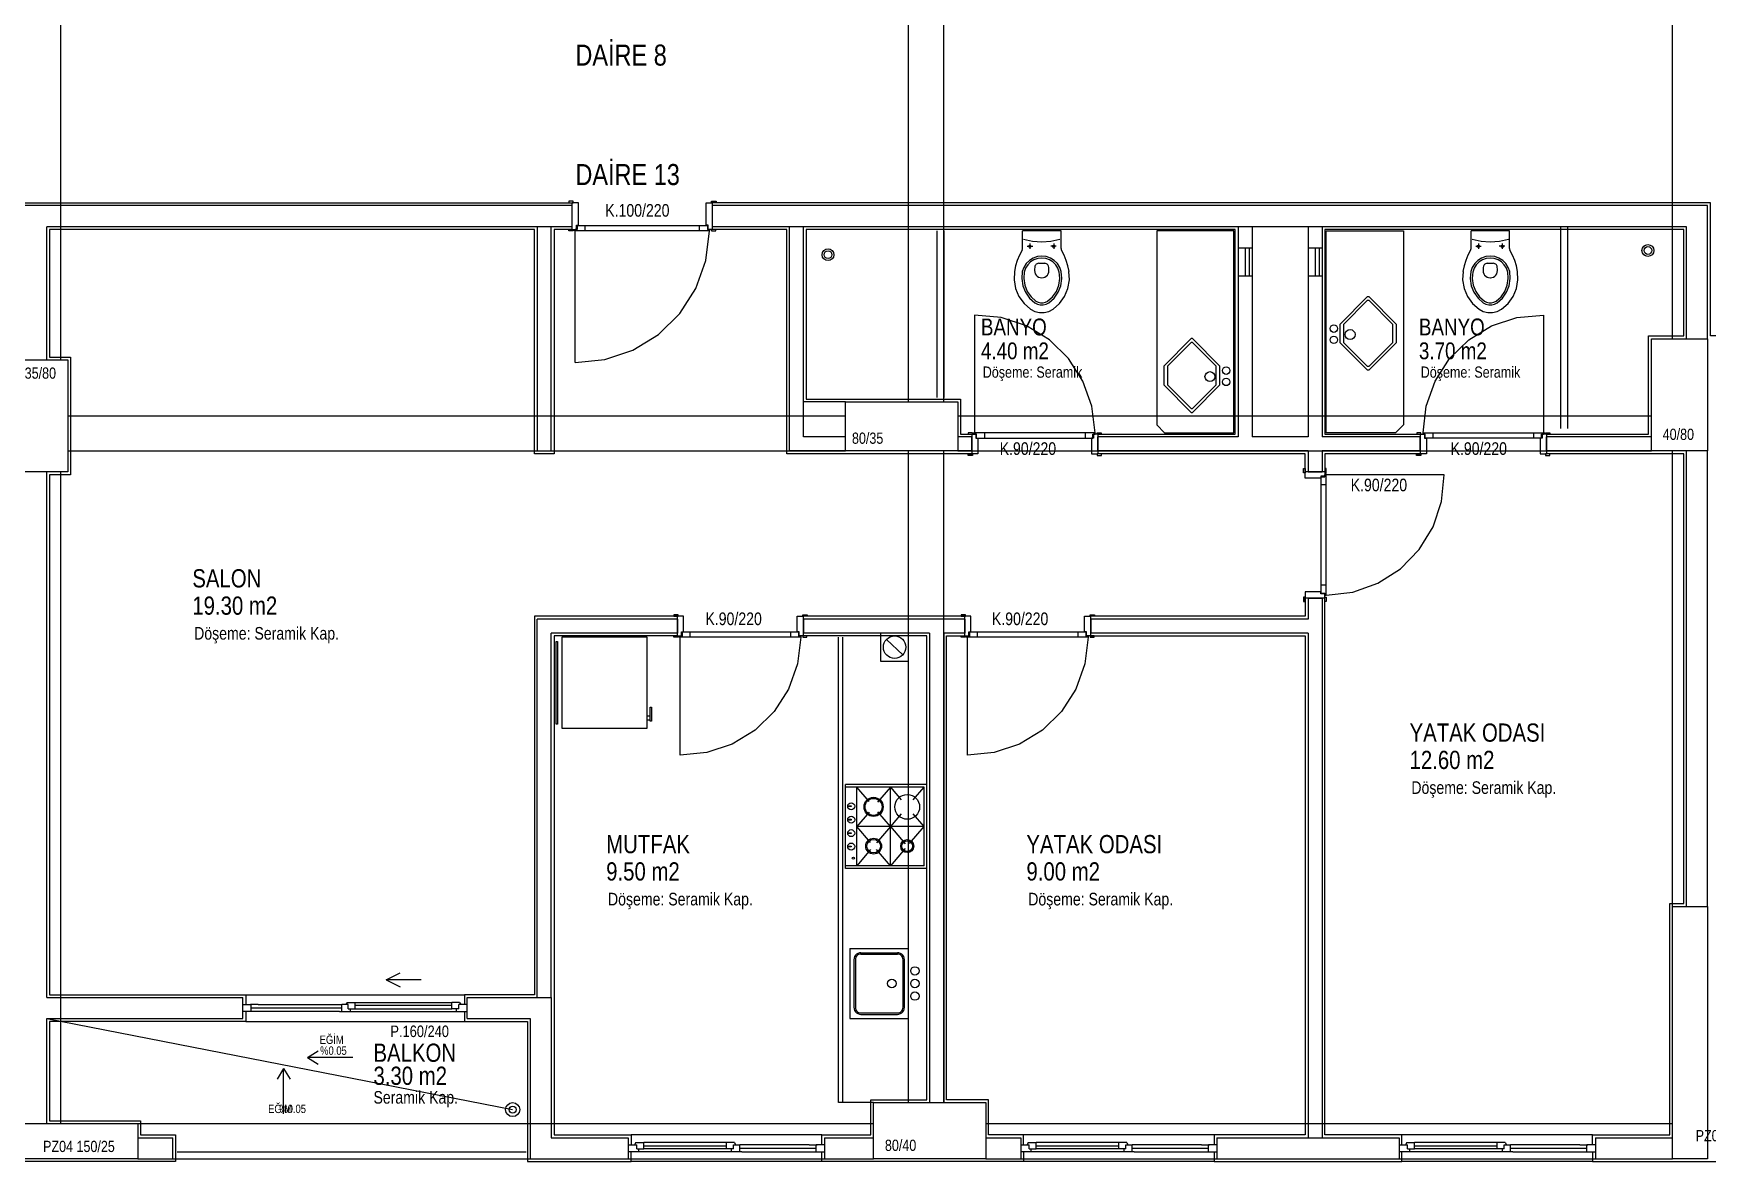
# Model space of a CAD drawing. Header units: centimetres. Extents: x 0 to 12847, y -30 to 2970.
# Drawn here: x 2430.4 to 2729, y 1155.7 to 1356.9 of the extents above; entities that cross this region are included whole.
import ezdxf

# ---------------------------------------------------------------- set-up
doc = ezdxf.new("R2010")
doc.units = ezdxf.units.CM
doc.layers.add('SCOTT-MIMARI', color=8, linetype='CONTINUOUS')
doc.styles.get("Standard").update_dxf_attribs({"font": 'arial.ttf', "width": 0.8})

msp = doc.modelspace()

# ---------------------------------------------------------------- linework, layer by layer
at = {"layer": 'SCOTT-MIMARI'}
for p, q in [((2525.91, 1327), (2525.91, 1326.72)), ((2526.69, 1327), (2525.91, 1327)), ((2525.91, 1326.72), (2526.69, 1326.72)), ((2527.67, 1326.72), (2526.55, 1326.72)), ((2526.55, 1321.97), (2526.55, 1326.72)), ((2526.69, 1326.72), (2526.69, 1327)), ((2527.67, 1322.72), (2527.67, 1326.72)), ((2550.42, 1326.72), (2551.55, 1326.72)), ((2550.42, 1322.72), (2550.42, 1326.72)), ((2551.41, 1326.72), (2551.41, 1327)), ((2551.41, 1327), (2552.19, 1327)), ((2552.19, 1326.72), (2551.41, 1326.72)), ((2551.55, 1321.97), (2551.55, 1326.72)), ((2552.19, 1327), (2552.19, 1326.72)), ((2525.92, 1321.97), (2526.69, 1321.97)), ((2525.92, 1321.72), (2525.92, 1321.97)), ((2526.69, 1321.72), (2525.92, 1321.72)), ((2526.55, 1321.97), (2527.3, 1321.97)), ((2526.69, 1321.97), (2526.69, 1321.72)), ((2527.05, 1321.97), (2527.05, 1321.72)), ((2527.43, 1321.95), (2527.05, 1321.95)), ((2551.05, 1321.72), (2527.05, 1321.72)), ((2527.05, 1298.22), (2527.05, 1321.72)), ((2527.3, 1322.72), (2527.67, 1322.72)), ((2527.3, 1321.97), (2527.3, 1322.72)), ((2527.43, 1322.68), (2550.67, 1322.68)), ((2527.43, 1322.68), (2527.43, 1321.95)), ((2528.83, 1321.72), (2528.83, 1322.68)), ((2549.26, 1321.72), (2549.26, 1322.68)), ((2550.8, 1322.72), (2550.42, 1322.72)), ((2550.67, 1322.68), (2550.67, 1321.95)), ((2550.67, 1321.95), (2551.05, 1321.95)), ((2550.8, 1321.97), (2550.8, 1322.72)), ((2551.55, 1321.97), (2550.8, 1321.97)), ((2551.05, 1321.97), (2551.05, 1321.72)), ((2552.17, 1321.97), (2551.41, 1321.97)), ((2551.41, 1321.97), (2551.41, 1321.72)), ((2551.41, 1321.72), (2552.17, 1321.72)), ((2552.17, 1321.72), (2552.17, 1321.97)), ((2613.73, 1321.72), (2606.86, 1321.72)), ((2606.86, 1318.57), (2606.86, 1321.72)), ((2613.73, 1318.57), (2613.73, 1321.72)), ((2693.73, 1321.72), (2686.86, 1321.72)), ((2686.86, 1318.57), (2686.86, 1321.72)), ((2693.73, 1318.57), (2693.73, 1321.72)), ((2607.71, 1318.97), (2608.68, 1318.97)), ((2608.17, 1319.44), (2608.17, 1318.51)), ((2612.89, 1318.97), (2611.91, 1318.97)), ((2612.43, 1319.44), (2612.43, 1318.51)), ((2687.71, 1318.97), (2688.68, 1318.97)), ((2688.17, 1319.44), (2688.17, 1318.51)), ((2692.89, 1318.97), (2691.91, 1318.97)), ((2692.43, 1319.44), (2692.43, 1318.51)), ((2609.76, 1315.94), (2610.84, 1315.94)), ((2689.76, 1315.94), (2690.84, 1315.94)), ((2598.3, 1306.71), (2598.3, 1285.72)), ((2699.8, 1306.71), (2699.8, 1285.72)), ((2597.94, 1285.71), (2597.17, 1285.71)), ((2597.17, 1285.71), (2597.17, 1285.47)), ((2597.17, 1285.47), (2597.94, 1285.47)), ((2597.8, 1285.47), (2597.8, 1281.97)), ((2597.8, 1285.47), (2598.55, 1285.47)), ((2597.94, 1285.47), (2597.94, 1285.71)), ((2619.8, 1285.72), (2598.3, 1285.72)), ((2598.3, 1285.47), (2598.3, 1285.72)), ((2598.68, 1285.48), (2598.3, 1285.48)), ((2598.55, 1285.47), (2598.55, 1284.72)), ((2598.55, 1284.72), (2598.92, 1284.72)), ((2598.68, 1284.75), (2598.68, 1285.48)), ((2598.68, 1284.75), (2619.42, 1284.75)), ((2598.92, 1284.72), (2598.92, 1281.97)), ((2600.08, 1285.72), (2600.08, 1284.75)), ((2618.01, 1285.72), (2618.01, 1284.75)), ((2619.17, 1284.72), (2619.17, 1281.97)), ((2619.55, 1284.72), (2619.17, 1284.72)), ((2619.42, 1284.75), (2619.42, 1285.48)), ((2619.42, 1285.48), (2619.8, 1285.48)), ((2620.3, 1285.47), (2619.55, 1285.47)), ((2619.55, 1285.47), (2619.55, 1284.72)), ((2619.8, 1285.47), (2619.8, 1285.72)), ((2620.16, 1285.71), (2620.92, 1285.71)), ((2620.16, 1285.47), (2620.16, 1285.71)), ((2620.92, 1285.47), (2620.16, 1285.47)), ((2620.3, 1285.47), (2620.3, 1281.97)), ((2620.92, 1285.71), (2620.92, 1285.47)), ((2677.94, 1285.71), (2677.17, 1285.71)), ((2677.17, 1285.71), (2677.17, 1285.47)), ((2677.17, 1285.47), (2677.94, 1285.47)), ((2677.8, 1285.47), (2678.55, 1285.47)), ((2677.8, 1285.47), (2677.8, 1281.97)), ((2677.94, 1285.47), (2677.94, 1285.71)), ((2678.3, 1285.72), (2699.8, 1285.72)), ((2678.3, 1285.47), (2678.3, 1285.72)), ((2678.68, 1285.48), (2678.3, 1285.48)), ((2678.55, 1285.47), (2678.55, 1284.72)), ((2678.55, 1284.72), (2678.92, 1284.72)), ((2678.68, 1284.75), (2678.68, 1285.48)), ((2699.42, 1284.75), (2678.68, 1284.75)), ((2678.92, 1284.72), (2678.92, 1281.97)), ((2680.08, 1285.72), (2680.08, 1284.75)), ((2698.01, 1285.72), (2698.01, 1284.75)), ((2699.55, 1284.72), (2699.17, 1284.72)), ((2699.17, 1284.72), (2699.17, 1281.97)), ((2699.42, 1285.48), (2699.8, 1285.48)), ((2699.42, 1284.75), (2699.42, 1285.48)), ((2699.55, 1285.47), (2699.55, 1284.72)), ((2700.3, 1285.47), (2699.55, 1285.47)), ((2699.8, 1285.47), (2699.8, 1285.72)), ((2700.16, 1285.71), (2700.92, 1285.71)), ((2700.16, 1285.47), (2700.16, 1285.71)), ((2700.92, 1285.47), (2700.16, 1285.47)), ((2700.3, 1285.47), (2700.3, 1281.97)), ((2700.92, 1285.71), (2700.92, 1285.47)), ((2597.16, 1281.68), (2597.16, 1281.97)), ((2597.16, 1281.97), (2597.94, 1281.97)), ((2597.94, 1281.68), (2597.16, 1281.68)), ((2598.92, 1281.97), (2597.8, 1281.97)), ((2597.94, 1281.97), (2597.94, 1281.68)), ((2619.17, 1281.97), (2620.3, 1281.97)), ((2620.16, 1281.97), (2620.16, 1281.68)), ((2620.94, 1281.97), (2620.16, 1281.97)), ((2620.16, 1281.68), (2620.94, 1281.68)), ((2620.94, 1281.68), (2620.94, 1281.97)), ((2677.16, 1281.68), (2677.16, 1281.97)), ((2677.16, 1281.97), (2677.94, 1281.97)), ((2677.94, 1281.68), (2677.16, 1281.68)), ((2678.92, 1281.97), (2677.8, 1281.97)), ((2677.94, 1281.97), (2677.94, 1281.68)), ((2699.17, 1281.97), (2700.3, 1281.97)), ((2700.16, 1281.97), (2700.16, 1281.68)), ((2700.94, 1281.97), (2700.16, 1281.97)), ((2700.16, 1281.68), (2700.94, 1281.68)), ((2700.94, 1281.68), (2700.94, 1281.97)), ((2657.01, 1279.35), (2657.3, 1279.35)), ((2657.01, 1278.58), (2657.01, 1279.35)), ((2657.3, 1278.58), (2657.01, 1278.58)), ((2657.3, 1279.35), (2657.3, 1278.58)), ((2657.3, 1277.59), (2657.3, 1278.72)), ((2660.8, 1278.72), (2657.3, 1278.72)), ((2660.8, 1279.34), (2660.8, 1278.58)), ((2661.04, 1279.34), (2660.8, 1279.34)), ((2660.8, 1278.72), (2660.8, 1277.97)), ((2660.8, 1278.58), (2661.04, 1278.58)), ((2660.8, 1278.22), (2661.05, 1278.22)), ((2660.81, 1277.84), (2660.81, 1278.22)), ((2661.04, 1278.58), (2661.04, 1279.34)), ((2661.05, 1256.72), (2661.05, 1278.22)), ((2682.05, 1278.22), (2661.05, 1278.22)), ((2660.05, 1277.59), (2657.3, 1277.59)), ((2660.05, 1277.97), (2660.05, 1277.59)), ((2660.8, 1277.97), (2660.05, 1277.97)), ((2660.08, 1277.84), (2660.08, 1257.1)), ((2660.08, 1277.84), (2660.81, 1277.84)), ((2661.05, 1276.43), (2660.08, 1276.43)), ((2657.3, 1257.34), (2657.3, 1256.22)), ((2660.05, 1257.34), (2657.3, 1257.34)), ((2660.05, 1256.97), (2660.05, 1257.34)), ((2661.05, 1258.5), (2660.08, 1258.5)), ((2657.3, 1256.36), (2657.01, 1256.36)), ((2657.01, 1256.36), (2657.01, 1255.58)), ((2657.01, 1255.58), (2657.3, 1255.58)), ((2657.3, 1255.58), (2657.3, 1256.36)), ((2660.8, 1256.22), (2657.3, 1256.22)), ((2660.8, 1256.97), (2660.05, 1256.97)), ((2660.08, 1257.1), (2660.81, 1257.1)), ((2660.8, 1256.22), (2660.8, 1256.97)), ((2660.8, 1256.72), (2661.05, 1256.72)), ((2660.8, 1255.59), (2660.8, 1256.36)), ((2660.8, 1256.36), (2661.04, 1256.36)), ((2661.04, 1255.59), (2660.8, 1255.59)), ((2660.81, 1257.1), (2660.81, 1256.72)), ((2661.04, 1256.36), (2661.04, 1255.59)), ((2544.66, 1253.25), (2544.66, 1252.97)), ((2545.44, 1253.25), (2544.66, 1253.25)), ((2544.66, 1252.97), (2545.44, 1252.97)), ((2546.42, 1252.97), (2545.3, 1252.97)), ((2545.3, 1249.47), (2545.3, 1252.97)), ((2545.44, 1252.97), (2545.44, 1253.25)), ((2546.42, 1250.22), (2546.42, 1252.97)), ((2566.67, 1252.97), (2567.8, 1252.97)), ((2566.67, 1250.22), (2566.67, 1252.97)), ((2567.66, 1252.97), (2567.66, 1253.25)), ((2567.66, 1253.25), (2568.44, 1253.25)), ((2568.44, 1252.97), (2567.66, 1252.97)), ((2567.8, 1249.47), (2567.8, 1252.97)), ((2568.44, 1253.25), (2568.44, 1252.97)), ((2595.91, 1253.25), (2595.91, 1252.97)), ((2596.69, 1253.25), (2595.91, 1253.25)), ((2595.91, 1252.97), (2596.69, 1252.97)), ((2597.67, 1252.97), (2596.55, 1252.97)), ((2596.55, 1249.47), (2596.55, 1252.97)), ((2596.69, 1252.97), (2596.69, 1253.25)), ((2597.67, 1250.22), (2597.67, 1252.97)), ((2617.92, 1252.97), (2619.05, 1252.97)), ((2617.92, 1250.22), (2617.92, 1252.97)), ((2618.91, 1252.97), (2618.91, 1253.25)), ((2618.91, 1253.25), (2619.69, 1253.25)), ((2619.69, 1252.97), (2618.91, 1252.97)), ((2619.05, 1249.47), (2619.05, 1252.97)), ((2619.69, 1253.25), (2619.69, 1252.97)), ((2523.69, 1233.74), (2523.69, 1248.49)), ((2523.69, 1248.49), (2523.94, 1248.49)), ((2523.94, 1248.49), (2523.94, 1233.74)), ((2539.94, 1249.24), (2524.69, 1249.24)), ((2524.69, 1249.24), (2524.69, 1232.99)), ((2544.67, 1249.47), (2545.44, 1249.47)), ((2544.67, 1249.22), (2544.67, 1249.47)), ((2545.44, 1249.22), (2544.67, 1249.22)), ((2545.3, 1249.47), (2546.05, 1249.47)), ((2545.44, 1249.47), (2545.44, 1249.22)), ((2545.8, 1249.47), (2545.8, 1249.22)), ((2546.18, 1249.45), (2545.8, 1249.45)), ((2567.3, 1249.22), (2545.8, 1249.22)), ((2545.8, 1228.22), (2545.8, 1249.22)), ((2546.05, 1250.22), (2546.42, 1250.22)), ((2546.05, 1249.47), (2546.05, 1250.22)), ((2546.18, 1250.18), (2566.92, 1250.18)), ((2546.18, 1250.18), (2546.18, 1249.45)), ((2547.58, 1249.22), (2547.58, 1250.18)), ((2565.51, 1249.22), (2565.51, 1250.18)), ((2567.05, 1250.22), (2566.67, 1250.22)), ((2566.92, 1250.18), (2566.92, 1249.45)), ((2566.92, 1249.45), (2567.3, 1249.45)), ((2567.05, 1249.47), (2567.05, 1250.22)), ((2567.8, 1249.47), (2567.05, 1249.47)), ((2567.3, 1249.47), (2567.3, 1249.22)), ((2568.42, 1249.47), (2567.66, 1249.47)), ((2567.66, 1249.47), (2567.66, 1249.22)), ((2567.66, 1249.22), (2568.42, 1249.22)), ((2568.42, 1249.22), (2568.42, 1249.47)), ((2574.05, 1166.22), (2574.05, 1249.22)), ((2595.92, 1249.47), (2596.69, 1249.47)), ((2595.92, 1249.22), (2595.92, 1249.47)), ((2596.69, 1249.22), (2595.92, 1249.22)), ((2596.55, 1249.47), (2597.3, 1249.47)), ((2596.69, 1249.47), (2596.69, 1249.22)), ((2597.05, 1249.47), (2597.05, 1249.22)), ((2597.43, 1249.45), (2597.05, 1249.45)), ((2618.55, 1249.22), (2597.05, 1249.22)), ((2597.05, 1228.22), (2597.05, 1249.22)), ((2597.3, 1250.22), (2597.67, 1250.22)), ((2597.3, 1249.47), (2597.3, 1250.22)), ((2597.43, 1250.18), (2618.17, 1250.18)), ((2597.43, 1250.18), (2597.43, 1249.45)), ((2598.83, 1249.22), (2598.83, 1250.18)), ((2616.76, 1249.22), (2616.76, 1250.18)), ((2618.3, 1250.22), (2617.92, 1250.22)), ((2618.17, 1250.18), (2618.17, 1249.45)), ((2618.17, 1249.45), (2618.55, 1249.45)), ((2618.3, 1249.47), (2618.3, 1250.22)), ((2619.05, 1249.47), (2618.3, 1249.47)), ((2618.55, 1249.47), (2618.55, 1249.22)), ((2619.67, 1249.47), (2618.91, 1249.47)), ((2618.91, 1249.47), (2618.91, 1249.22)), ((2618.91, 1249.22), (2619.67, 1249.22)), ((2619.67, 1249.22), (2619.67, 1249.47)), ((2540.44, 1236.74), (2540.69, 1236.74)), ((2540.44, 1234.24), (2540.44, 1236.74)), ((2540.69, 1236.74), (2540.69, 1234.24)), ((2523.94, 1233.74), (2523.69, 1233.74)), ((2539.94, 1235.24), (2540.44, 1235.24)), ((2539.94, 1234.49), (2540.44, 1234.49)), ((2540.69, 1234.24), (2540.44, 1234.24)), ((2524.69, 1232.99), (2539.94, 1232.99)), ((2575.3, 1207.97), (2575.3, 1222.97)), ((2577.3, 1222.47), (2575.3, 1222.47)), ((2579.49, 1219.92), (2577.3, 1222.47)), ((2577.3, 1208.47), (2577.3, 1222.47)), ((2589.3, 1222.47), (2577.3, 1222.47)), ((2583.3, 1222.47), (2581.02, 1219.82)), ((2583.3, 1222.47), (2585.22, 1220.23)), ((2583.3, 1208.47), (2583.3, 1222.47)), ((2587.38, 1220.23), (2589.3, 1222.47)), ((2589.3, 1208.47), (2589.3, 1222.47)), ((2589.8, 1207.97), (2589.8, 1222.97)), ((2575.68, 1219.15), (2576.29, 1219.15)), ((2576.29, 1219.02), (2575.68, 1219.02)), ((2576.29, 1219.15), (2576.29, 1219.02)), ((2575.68, 1216.76), (2576.29, 1216.76)), ((2576.29, 1216.62), (2575.68, 1216.62)), ((2576.29, 1216.76), (2576.29, 1216.62)), ((2579.5, 1218.05), (2577.3, 1215.47)), ((2579.73, 1212.63), (2577.3, 1215.47)), ((2589.3, 1215.47), (2577.3, 1215.47)), ((2583.3, 1215.47), (2580.79, 1212.55)), ((2583.3, 1215.47), (2581.06, 1218.09)), ((2585.22, 1217.71), (2583.3, 1215.47)), ((2583.3, 1215.47), (2585.92, 1212.41)), ((2586.68, 1212.42), (2589.3, 1215.47)), ((2589.3, 1215.47), (2587.38, 1217.71)), ((2575.68, 1214.36), (2576.29, 1214.36)), ((2576.29, 1214.22), (2575.68, 1214.22)), ((2576.29, 1214.36), (2576.29, 1214.22)), ((2575.68, 1211.96), (2576.29, 1211.96)), ((2576.29, 1211.83), (2575.68, 1211.83)), ((2576.29, 1211.96), (2576.29, 1211.83)), ((2579.77, 1211.35), (2577.3, 1208.47)), ((2583.3, 1208.47), (2580.79, 1211.4)), ((2585.96, 1211.58), (2583.3, 1208.47)), ((2589.3, 1208.47), (2575.3, 1208.47)), ((2589.8, 1207.97), (2575.3, 1207.97)), ((2576.05, 1193.72), (2586.55, 1193.72)), ((2576.05, 1193.72), (2576.05, 1181.22)), ((2576.8, 1191.72), (2576.8, 1183.22)), ((2577.05, 1191.72), (2577.05, 1183.22)), ((2578.05, 1192.97), (2584.55, 1192.97)), ((2578.05, 1192.72), (2584.55, 1192.72)), ((2585.55, 1183.22), (2585.55, 1191.72)), ((2585.8, 1183.22), (2585.8, 1191.72)), ((2586.55, 1181.22), (2586.55, 1193.72)), ((2467.8, 1183.72), (2469.3, 1183.72)), ((2485.05, 1182.47), (2467.8, 1182.47)), ((2470.55, 1183.72), (2469.14, 1183.72)), ((2469.3, 1182.47), (2469.3, 1183.72)), ((2485.42, 1183.09), (2469.3, 1183.09)), ((2470.55, 1183.72), (2485.42, 1183.72)), ((2485.05, 1182.47), (2486.92, 1182.47)), ((2486.55, 1183.72), (2485.42, 1183.72)), ((2485.42, 1182.47), (2485.42, 1183.72)), ((2486.39, 1184.09), (2487.8, 1184.09)), ((2486.55, 1182.97), (2486.55, 1183.72)), ((2486.55, 1182.97), (2487.8, 1182.97)), ((2486.92, 1182.97), (2486.92, 1182.47)), ((2487.8, 1184.09), (2505.05, 1184.09)), ((2487.8, 1182.97), (2487.8, 1184.09)), ((2505.05, 1183.53), (2487.8, 1183.53)), ((2487.8, 1182.97), (2505.05, 1182.97)), ((2506.46, 1184.09), (2505.05, 1184.09)), ((2505.05, 1182.97), (2505.05, 1184.09)), ((2506.3, 1182.97), (2505.05, 1182.97)), ((2505.92, 1182.47), (2505.92, 1182.97)), ((2505.92, 1182.47), (2507.8, 1182.47)), ((2507.8, 1183.72), (2506.3, 1183.72)), ((2506.3, 1182.97), (2506.3, 1183.72)), ((2576.05, 1181.22), (2586.55, 1181.22)), ((2578.05, 1182.22), (2584.55, 1182.22)), ((2578.05, 1181.97), (2584.55, 1181.97)), ((2536.55, 1158.72), (2538.05, 1158.72)), ((2537.89, 1159.09), (2539.3, 1159.09)), ((2538.05, 1157.97), (2538.05, 1158.72)), ((2554.05, 1159.09), (2539.3, 1159.09)), ((2539.3, 1157.97), (2539.3, 1159.09)), ((2555.46, 1159.09), (2554.05, 1159.09)), ((2554.05, 1157.97), (2554.05, 1159.09)), ((2555.3, 1158.72), (2556.42, 1158.72)), ((2555.3, 1157.97), (2555.3, 1158.72)), ((2568.8, 1158.72), (2556.42, 1158.72)), ((2556.42, 1157.47), (2556.42, 1158.72)), ((2568.8, 1158.72), (2570.21, 1158.72)), ((2570.05, 1157.47), (2570.05, 1158.72)), ((2571.55, 1158.72), (2570.05, 1158.72)), ((2606.55, 1158.72), (2608.05, 1158.72)), ((2607.89, 1159.09), (2609.3, 1159.09)), ((2608.05, 1157.97), (2608.05, 1158.72)), ((2624.05, 1159.09), (2609.3, 1159.09)), ((2609.3, 1157.97), (2609.3, 1159.09)), ((2625.46, 1159.09), (2624.05, 1159.09)), ((2624.05, 1157.97), (2624.05, 1159.09)), ((2625.3, 1158.72), (2626.42, 1158.72)), ((2625.3, 1157.97), (2625.3, 1158.72)), ((2638.8, 1158.72), (2626.42, 1158.72)), ((2626.42, 1157.47), (2626.42, 1158.72)), ((2638.8, 1158.72), (2640.21, 1158.72)), ((2640.05, 1157.47), (2640.05, 1158.72)), ((2641.55, 1158.72), (2640.05, 1158.72)), ((2674.05, 1158.72), (2675.55, 1158.72)), ((2675.39, 1159.09), (2676.8, 1159.09)), ((2675.55, 1157.97), (2675.55, 1158.72)), ((2691.55, 1159.09), (2676.8, 1159.09)), ((2676.8, 1157.97), (2676.8, 1159.09)), ((2692.96, 1159.09), (2691.55, 1159.09)), ((2691.55, 1157.97), (2691.55, 1159.09)), ((2692.8, 1158.72), (2693.92, 1158.72)), ((2692.8, 1157.97), (2692.8, 1158.72)), ((2706.3, 1158.72), (2693.92, 1158.72)), ((2693.92, 1157.47), (2693.92, 1158.72)), ((2706.3, 1158.72), (2707.71, 1158.72)), ((2707.55, 1157.47), (2707.55, 1158.72)), ((2709.05, 1158.72), (2707.55, 1158.72)), ((2538.42, 1157.47), (2536.55, 1157.47)), ((2538.05, 1157.97), (2539.3, 1157.97)), ((2538.42, 1157.47), (2538.42, 1157.97)), ((2539.3, 1158.53), (2554.05, 1158.53)), ((2554.05, 1157.97), (2539.3, 1157.97)), ((2555.3, 1157.97), (2554.05, 1157.97)), ((2554.92, 1157.97), (2554.92, 1157.47)), ((2556.8, 1157.47), (2554.92, 1157.47)), ((2556.42, 1158.09), (2570.05, 1158.09)), ((2556.8, 1157.47), (2571.55, 1157.47)), ((2608.42, 1157.47), (2606.55, 1157.47)), ((2608.05, 1157.97), (2609.3, 1157.97)), ((2608.42, 1157.47), (2608.42, 1157.97)), ((2609.3, 1158.53), (2624.05, 1158.53)), ((2624.05, 1157.97), (2609.3, 1157.97)), ((2625.3, 1157.97), (2624.05, 1157.97)), ((2624.92, 1157.97), (2624.92, 1157.47)), ((2626.8, 1157.47), (2624.92, 1157.47)), ((2626.42, 1158.09), (2640.05, 1158.09)), ((2626.8, 1157.47), (2641.55, 1157.47)), ((2675.92, 1157.47), (2674.05, 1157.47)), ((2675.55, 1157.97), (2676.8, 1157.97)), ((2675.92, 1157.47), (2675.92, 1157.97)), ((2676.8, 1158.53), (2691.55, 1158.53)), ((2691.55, 1157.97), (2676.8, 1157.97)), ((2692.8, 1157.97), (2691.55, 1157.97)), ((2692.42, 1157.97), (2692.42, 1157.47)), ((2694.3, 1157.47), (2692.42, 1157.47)), ((2693.92, 1158.09), (2707.55, 1158.09)), ((2694.3, 1157.47), (2709.05, 1157.47))]:
    msp.add_line(p, q, dxfattribs=at)
for points in [[(2586.55, 1291.22), (2586.55, 1393.72)], [(2592.8, 1291.22), (2592.8, 1393.72)], [(2435.3, 1298.72), (2435.3, 1386.22)], [(2722.8, 1302.47), (2722.8, 1382.47)], [(2335.3, 1326.72), (2526.55, 1326.72)], [(2526.55, 1326.22), (2335.3, 1326.22)], [(2526.55, 1322.47), (2526.55, 1326.22)], [(2742.05, 1289.22), (2742.05, 1302.97), (2729.55, 1302.97), (2729.55, 1326.72), (2551.55, 1326.72)], [(2729.05, 1302.47), (2729.05, 1326.22), (2551.55, 1326.22)], [(2551.55, 1322.47), (2551.55, 1326.22)], [(2526.55, 1322.47), (2432.8, 1322.47)], [(2432.8, 1298.72), (2432.8, 1322.47)], [(2526.55, 1321.97), (2523.3, 1321.97), (2523.3, 1281.97), (2519.8, 1281.97), (2519.8, 1321.97), (2433.3, 1321.97), (2433.3, 1299.22), (2437.05, 1299.22), (2437.05, 1278.22), (2433.3, 1278.22), (2433.3, 1185.47), (2468.3, 1185.47), (2468.3, 1183.72)], [(2520.3, 1322.47), (2520.3, 1282.47), (2522.8, 1282.47), (2522.8, 1322.47)], [(2526.82, 1321.82), (2526.97, 1321.82), (2526.82, 1321.82)], [(2527.05, 1298.22), (2532.34, 1298.75), (2537.38, 1300.46), (2541.92, 1303.24), (2545.72, 1306.96), (2548.59, 1311.43), (2550.4, 1316.44), (2551.05, 1321.72)], [(2725.3, 1302.47), (2725.3, 1322.47), (2551.55, 1322.47)], [(2597.8, 1281.97), (2564.8, 1281.97), (2564.8, 1321.97), (2551.55, 1321.97)], [(2565.3, 1282.47), (2565.3, 1322.47)], [(2567.8, 1284.97), (2567.8, 1322.47)], [(2620.3, 1285.47), (2644.8, 1285.47), (2644.8, 1321.97), (2568.3, 1321.97), (2568.3, 1291.72), (2595.8, 1291.72), (2595.8, 1285.47), (2597.8, 1285.47)], [(2591.55, 1321.72), (2591.55, 1291.97)], [(2592.8, 1321.72), (2592.8, 1291.97)], [(2607.05, 1320.25), (2608.66, 1319.89), (2610.3, 1319.76), (2611.94, 1319.89), (2613.54, 1320.25)], [(2630.8, 1321.72), (2630.8, 1287.11), (2632.19, 1285.72), (2644.55, 1285.72), (2644.55, 1321.72), (2630.8, 1321.72), (2630.8, 1321.72)], [(2645.3, 1322.47), (2645.3, 1284.97)], [(2647.8, 1322.47), (2647.8, 1284.97)], [(2657.8, 1322.47), (2657.8, 1284.97)], [(2660.3, 1322.47), (2660.3, 1284.97)], [(2700.3, 1285.47), (2718.55, 1285.47), (2718.55, 1302.97), (2724.8, 1302.97), (2724.8, 1321.97), (2660.8, 1321.97), (2660.8, 1285.47), (2677.8, 1285.47)], [(2674.8, 1321.72), (2674.8, 1287.11), (2673.4, 1285.72), (2661.05, 1285.72), (2661.05, 1321.72), (2674.8, 1321.72), (2674.8, 1321.72)], [(2687.05, 1320.25), (2688.66, 1319.89), (2690.3, 1319.76), (2691.94, 1319.89), (2693.54, 1320.25)], [(2702.8, 1322.47), (2702.8, 1286.47)], [(2704.05, 1322.47), (2704.05, 1286.47)], [(2606.79, 1318.29), (2606.32, 1317.39), (2605.93, 1316.44), (2605.64, 1315.46), (2605.43, 1314.45)], [(2606.79, 1318.29), (2606.82, 1318.36), (2606.84, 1318.43), (2606.86, 1318.5), (2606.86, 1318.57)], [(2610.3, 1317.23), (2609.51, 1317.14), (2608.75, 1316.87), (2608.08, 1316.45), (2607.52, 1315.88), (2607.09, 1315.21), (2606.83, 1314.45)], [(2610.3, 1316.88), (2609.59, 1316.79), (2608.91, 1316.55), (2608.3, 1316.17), (2607.8, 1315.66), (2607.42, 1315.05), (2607.18, 1314.37)], [(2613.42, 1314.37), (2613.18, 1315.05), (2612.8, 1315.66), (2612.29, 1316.17), (2611.69, 1316.55), (2611.01, 1316.79), (2610.29, 1316.88)], [(2613.77, 1314.45), (2613.5, 1315.21), (2613.08, 1315.88), (2612.52, 1316.45), (2611.84, 1316.87), (2611.09, 1317.14), (2610.3, 1317.23)], [(2613.73, 1318.57), (2613.74, 1318.5), (2613.75, 1318.43), (2613.78, 1318.36), (2613.81, 1318.29)], [(2615.16, 1314.45), (2614.96, 1315.46), (2614.66, 1316.44), (2614.28, 1317.39), (2613.81, 1318.29)], [(2645.3, 1318.72), (2647.8, 1318.72)], [(2646.55, 1318.72), (2646.55, 1313.72)], [(2647.3, 1318.72), (2647.3, 1313.72)], [(2657.8, 1318.72), (2660.3, 1318.72)], [(2659.05, 1318.72), (2659.05, 1313.72)], [(2659.8, 1318.72), (2659.8, 1313.72)], [(2686.79, 1318.29), (2686.32, 1317.39), (2685.93, 1316.44), (2685.64, 1315.46), (2685.43, 1314.45)], [(2686.79, 1318.29), (2686.82, 1318.36), (2686.84, 1318.43), (2686.86, 1318.5), (2686.86, 1318.57)], [(2690.3, 1317.23), (2689.51, 1317.14), (2688.75, 1316.87), (2688.08, 1316.45), (2687.52, 1315.88), (2687.09, 1315.21), (2686.83, 1314.45)], [(2690.3, 1316.88), (2689.59, 1316.79), (2688.91, 1316.55), (2688.3, 1316.17), (2687.8, 1315.66), (2687.42, 1315.05), (2687.18, 1314.37)], [(2693.42, 1314.37), (2693.18, 1315.05), (2692.8, 1315.66), (2692.29, 1316.17), (2691.69, 1316.55), (2691.01, 1316.79), (2690.29, 1316.88)], [(2693.77, 1314.45), (2693.5, 1315.21), (2693.08, 1315.88), (2692.52, 1316.45), (2691.84, 1316.87), (2691.09, 1317.14), (2690.3, 1317.23)], [(2693.73, 1318.57), (2693.74, 1318.5), (2693.75, 1318.43), (2693.78, 1318.36), (2693.81, 1318.29)], [(2695.16, 1314.45), (2694.96, 1315.46), (2694.66, 1316.44), (2694.28, 1317.39), (2693.81, 1318.29)], [(2605.44, 1314.5), (2605.36, 1312.96), (2605.63, 1311.44), (2606.23, 1310.01), (2607.13, 1308.75), (2608.29, 1307.73)], [(2606.83, 1314.46), (2606.73, 1313.2), (2606.91, 1311.94), (2607.38, 1310.76), (2608.11, 1309.72), (2609.05, 1308.88)], [(2607.18, 1314.39), (2607.08, 1313.21), (2607.26, 1312.03), (2607.7, 1310.93), (2608.38, 1309.96), (2609.26, 1309.17)], [(2609.08, 1315.4), (2609.05, 1315.18), (2609.02, 1314.97), (2609.01, 1314.75), (2609.02, 1314.53)], [(2609.01, 1314.64), (2609.04, 1314.35), (2609.14, 1314.08), (2609.29, 1313.84), (2609.49, 1313.64), (2609.73, 1313.49), (2610, 1313.39), (2610.29, 1313.36)], [(2609.76, 1315.94), (2609.6, 1315.92), (2609.46, 1315.87), (2609.32, 1315.79), (2609.22, 1315.68), (2609.13, 1315.55), (2609.08, 1315.4)], [(2610.31, 1313.36), (2610.59, 1313.39), (2610.86, 1313.49), (2611.1, 1313.64), (2611.31, 1313.84), (2611.46, 1314.08), (2611.55, 1314.35), (2611.58, 1314.64)], [(2611.51, 1315.4), (2611.46, 1315.55), (2611.38, 1315.68), (2611.27, 1315.79), (2611.14, 1315.87), (2610.99, 1315.92), (2610.84, 1315.94)], [(2611.34, 1309.17), (2612.22, 1309.96), (2612.9, 1310.93), (2613.34, 1312.03), (2613.51, 1313.21), (2613.41, 1314.39)], [(2611.58, 1314.53), (2611.58, 1314.75), (2611.57, 1314.97), (2611.55, 1315.18), (2611.51, 1315.4)], [(2611.54, 1308.88), (2612.49, 1309.72), (2613.21, 1310.76), (2613.68, 1311.94), (2613.87, 1313.2), (2613.76, 1314.46)], [(2612.31, 1307.73), (2613.47, 1308.75), (2614.37, 1310.01), (2614.97, 1311.44), (2615.24, 1312.96), (2615.15, 1314.5)], [(2685.44, 1314.5), (2685.36, 1312.96), (2685.63, 1311.44), (2686.23, 1310.01), (2687.13, 1308.75), (2688.29, 1307.73)], [(2686.83, 1314.46), (2686.73, 1313.2), (2686.91, 1311.94), (2687.38, 1310.76), (2688.11, 1309.72), (2689.05, 1308.88)], [(2687.18, 1314.39), (2687.08, 1313.21), (2687.26, 1312.03), (2687.7, 1310.93), (2688.38, 1309.96), (2689.26, 1309.17)], [(2689.08, 1315.4), (2689.05, 1315.18), (2689.02, 1314.97), (2689.01, 1314.75), (2689.02, 1314.53)], [(2689.01, 1314.64), (2689.04, 1314.35), (2689.14, 1314.08), (2689.29, 1313.84), (2689.49, 1313.64), (2689.73, 1313.49), (2690, 1313.39), (2690.29, 1313.36)], [(2689.76, 1315.94), (2689.6, 1315.92), (2689.46, 1315.87), (2689.32, 1315.79), (2689.22, 1315.68), (2689.13, 1315.55), (2689.08, 1315.4)], [(2690.31, 1313.36), (2690.59, 1313.39), (2690.86, 1313.49), (2691.1, 1313.64), (2691.31, 1313.84), (2691.46, 1314.08), (2691.55, 1314.35), (2691.58, 1314.64)], [(2691.51, 1315.4), (2691.46, 1315.55), (2691.38, 1315.68), (2691.27, 1315.79), (2691.14, 1315.87), (2690.99, 1315.92), (2690.84, 1315.94)], [(2691.34, 1309.17), (2692.22, 1309.96), (2692.9, 1310.93), (2693.34, 1312.03), (2693.51, 1313.21), (2693.41, 1314.39)], [(2691.58, 1314.53), (2691.58, 1314.75), (2691.57, 1314.97), (2691.55, 1315.18), (2691.51, 1315.4)], [(2691.54, 1308.88), (2692.49, 1309.72), (2693.21, 1310.76), (2693.68, 1311.94), (2693.87, 1313.2), (2693.76, 1314.46)], [(2692.31, 1307.73), (2693.47, 1308.75), (2694.37, 1310.01), (2694.97, 1311.44), (2695.24, 1312.96), (2695.15, 1314.5)], [(2645.3, 1313.72), (2647.8, 1313.72)], [(2657.8, 1313.72), (2660.3, 1313.72)], [(2609.05, 1308.88), (2609.53, 1308.65), (2610.04, 1308.53), (2610.56, 1308.53), (2611.07, 1308.65), (2611.54, 1308.88)], [(2609.24, 1309.18), (2609.64, 1308.99), (2610.08, 1308.89), (2610.52, 1308.89), (2610.95, 1308.99), (2611.35, 1309.18)], [(2668.64, 1296.85), (2668.42, 1296.85), (2663.52, 1301.75), (2663.52, 1305.1), (2668.42, 1310), (2668.64, 1310), (2673.54, 1305.1), (2673.54, 1301.75), (2668.64, 1296.85)], [(2668.64, 1297.52), (2668.42, 1297.52), (2664.18, 1301.75), (2664.18, 1305.1), (2668.42, 1309.33), (2668.64, 1309.33), (2672.87, 1305.1), (2672.87, 1301.75), (2668.64, 1297.52)], [(2689.05, 1308.88), (2689.53, 1308.65), (2690.04, 1308.53), (2690.56, 1308.53), (2691.07, 1308.65), (2691.54, 1308.88)], [(2689.24, 1309.18), (2689.64, 1308.99), (2690.08, 1308.89), (2690.52, 1308.89), (2690.95, 1308.99), (2691.35, 1309.18)], [(2619.8, 1285.72), (2619.24, 1290.45), (2617.63, 1294.94), (2615.06, 1298.96), (2611.65, 1302.29), (2607.57, 1304.77), (2603.05, 1306.27), (2598.3, 1306.71)], [(2608.29, 1307.73), (2609.05, 1307.36), (2609.87, 1307.17), (2610.72, 1307.17), (2611.55, 1307.36), (2612.31, 1307.73)], [(2678.3, 1285.72), (2678.86, 1290.45), (2680.46, 1294.94), (2683.04, 1298.96), (2686.45, 1302.29), (2690.52, 1304.77), (2695.05, 1306.27), (2699.8, 1306.71)], [(2688.29, 1307.73), (2689.05, 1307.36), (2689.87, 1307.17), (2690.72, 1307.17), (2691.55, 1307.36), (2692.31, 1307.73)], [(2636.96, 1289.35), (2637.18, 1289.35), (2642.08, 1294.25), (2642.08, 1297.6), (2637.18, 1302.5), (2636.96, 1302.5), (2632.06, 1297.6), (2632.06, 1294.25), (2636.96, 1289.35)], [(2719.05, 1302.47), (2729.05, 1302.47), (2729.05, 1282.47), (2719.05, 1282.47), (2719.05, 1302.47)], [(2636.96, 1290.02), (2637.18, 1290.02), (2641.41, 1294.25), (2641.41, 1297.6), (2637.18, 1301.83), (2636.96, 1301.83), (2632.72, 1297.6), (2632.72, 1294.25), (2636.96, 1290.02)], [(2427.8, 1298.72), (2436.55, 1298.72), (2436.55, 1278.72), (2427.8, 1278.72), (2427.8, 1298.72)], [(2575.3, 1291.22), (2567.8, 1291.22)], [(2575.3, 1291.22), (2595.3, 1291.22), (2595.3, 1282.47), (2575.3, 1282.47), (2575.3, 1291.22)], [(2436.55, 1288.72), (2575.3, 1288.72)], [(2595.3, 1288.72), (2719.05, 1288.72)], [(2575.3, 1284.97), (2567.8, 1284.97)], [(2597.8, 1284.97), (2595.3, 1284.97)], [(2597.8, 1282.47), (2597.8, 1284.97)], [(2598.07, 1285.61), (2598.22, 1285.61), (2598.07, 1285.61)], [(2645.3, 1284.97), (2620.3, 1284.97)], [(2620.3, 1282.47), (2620.3, 1284.97)], [(2657.8, 1284.97), (2647.8, 1284.97)], [(2677.8, 1284.97), (2660.3, 1284.97)], [(2677.8, 1282.47), (2677.8, 1284.97)], [(2700.03, 1285.61), (2699.88, 1285.61), (2700.03, 1285.61)], [(2719.05, 1284.97), (2700.3, 1284.97)], [(2700.3, 1282.47), (2700.3, 1284.97)], [(2436.55, 1282.47), (2575.3, 1282.47)], [(2575.3, 1282.47), (2565.3, 1282.47)], [(2586.55, 1166.22), (2586.55, 1282.47)], [(2592.8, 1166.22), (2592.8, 1282.47)], [(2595.3, 1282.47), (2719.05, 1282.47)], [(2597.8, 1282.47), (2595.3, 1282.47)], [(2657.8, 1282.47), (2620.3, 1282.47)], [(2657.3, 1278.72), (2657.3, 1281.97), (2620.3, 1281.97)], [(2657.8, 1282.47), (2657.8, 1278.72)], [(2660.3, 1282.47), (2660.3, 1278.72)], [(2677.8, 1282.47), (2660.3, 1282.47)], [(2677.8, 1281.97), (2660.8, 1281.97), (2660.8, 1278.72)], [(2719.05, 1282.47), (2700.3, 1282.47)], [(2708.55, 1158.72), (2708.55, 1160.47), (2722.3, 1160.47), (2722.3, 1201.72), (2724.8, 1201.72), (2724.8, 1281.97), (2700.3, 1281.97)], [(2722.8, 1201.22), (2722.8, 1282.47)], [(2725.3, 1201.22), (2725.3, 1282.47)], [(2729.05, 1201.22), (2729.05, 1282.47)], [(2432.8, 1184.97), (2432.8, 1278.72)], [(2435.3, 1162.47), (2435.3, 1278.72)], [(2657.8, 1278.72), (2660.3, 1278.72)], [(2660.94, 1278.45), (2660.94, 1278.3), (2660.94, 1278.45)], [(2661.05, 1256.72), (2665.78, 1257.27), (2670.27, 1258.88), (2674.29, 1261.46), (2677.62, 1264.87), (2680.1, 1268.94), (2681.6, 1273.47), (2682.05, 1278.22)], [(2657.3, 1256.22), (2657.3, 1252.97), (2619.05, 1252.97)], [(2657.8, 1256.22), (2657.8, 1252.47)], [(2657.8, 1256.22), (2660.3, 1256.22)], [(2660.3, 1256.22), (2660.3, 1159.97)], [(2674.55, 1158.72), (2674.55, 1160.47), (2660.8, 1160.47), (2660.8, 1256.22)], [(2545.3, 1252.97), (2519.8, 1252.97), (2519.8, 1185.47), (2507.3, 1185.47), (2507.3, 1183.72)], [(2545.3, 1252.47), (2520.3, 1252.47)], [(2520.3, 1184.97), (2520.3, 1252.47)], [(2545.3, 1252.47), (2545.3, 1249.97)], [(2596.55, 1252.97), (2567.8, 1252.97)], [(2567.8, 1252.47), (2567.8, 1249.97)], [(2596.55, 1252.47), (2567.8, 1252.47)], [(2596.55, 1252.47), (2596.55, 1249.97)], [(2657.8, 1252.47), (2619.05, 1252.47)], [(2619.05, 1252.47), (2619.05, 1249.97)], [(2545.3, 1249.97), (2522.8, 1249.97)], [(2522.8, 1184.97), (2522.8, 1249.97)], [(2545.3, 1249.47), (2523.3, 1249.47), (2523.3, 1160.47), (2537.05, 1160.47), (2537.05, 1158.72)], [(2539.94, 1232.99), (2539.94, 1249.24)], [(2545.57, 1249.32), (2545.72, 1249.32), (2545.57, 1249.32)], [(2567.3, 1249.22), (2566.74, 1244.48), (2565.13, 1239.99), (2562.56, 1235.98), (2559.15, 1232.64), (2555.07, 1230.16), (2550.55, 1228.66), (2545.8, 1228.22)], [(2590.3, 1249.97), (2567.8, 1249.97)], [(2571.05, 1158.72), (2571.05, 1160.47), (2579.8, 1160.47), (2579.8, 1166.72), (2589.8, 1166.72), (2589.8, 1249.47), (2567.8, 1249.47)], [(2574.8, 1166.22), (2574.8, 1249.22)], [(2586.55, 1249.97), (2581.55, 1249.97), (2581.55, 1244.97), (2586.55, 1244.97), (2586.55, 1249.97)], [(2582.58, 1248.82), (2585.52, 1246.11)], [(2590.3, 1249.97), (2590.3, 1166.22)], [(2592.8, 1249.97), (2592.8, 1166.22)], [(2596.55, 1249.97), (2592.8, 1249.97)], [(2607.05, 1158.72), (2607.05, 1160.47), (2600.8, 1160.47), (2600.8, 1166.72), (2593.3, 1166.72), (2593.3, 1249.47), (2596.55, 1249.47)], [(2596.82, 1249.32), (2596.97, 1249.32), (2596.82, 1249.32)], [(2618.55, 1249.22), (2617.99, 1244.48), (2616.38, 1239.99), (2613.81, 1235.98), (2610.4, 1232.64), (2606.32, 1230.16), (2601.8, 1228.66), (2597.05, 1228.22)], [(2657.8, 1249.97), (2619.05, 1249.97)], [(2619.05, 1249.47), (2657.3, 1249.47), (2657.3, 1160.47), (2641.05, 1160.47), (2641.05, 1158.72)], [(2657.8, 1249.97), (2657.8, 1159.97)], [(2708.55, 1157.47), (2708.55, 1155.72), (2742.05, 1155.72), (2742.05, 1176.72), (2735.8, 1176.72), (2735.8, 1236.97), (2749.55, 1236.97), (2749.55, 1243.72)], [(2589.8, 1222.97), (2575.3, 1222.97)], [(2722.8, 1201.22), (2729.05, 1201.22), (2729.05, 1156.22), (2722.8, 1156.22), (2722.8, 1201.22)], [(2578.05, 1192.97), (2577.77, 1192.94), (2577.51, 1192.84), (2577.27, 1192.69), (2577.07, 1192.5), (2576.92, 1192.26), (2576.83, 1191.99), (2576.8, 1191.72)], [(2578.05, 1192.72), (2577.83, 1192.69), (2577.61, 1192.62), (2577.42, 1192.5), (2577.27, 1192.34), (2577.15, 1192.15), (2577.07, 1191.94), (2577.05, 1191.72)], [(2585.8, 1191.72), (2585.77, 1191.99), (2585.67, 1192.26), (2585.53, 1192.5), (2585.33, 1192.69), (2585.09, 1192.84), (2584.83, 1192.94), (2584.55, 1192.97)], [(2585.55, 1191.72), (2585.52, 1191.94), (2585.45, 1192.15), (2585.33, 1192.34), (2585.17, 1192.5), (2584.98, 1192.62), (2584.77, 1192.69), (2584.55, 1192.72)], [(2493.36, 1188.14), (2495.86, 1189.39)], [(2468.3, 1185.47), (2507.3, 1185.47)], [(2499.61, 1188.14), (2493.36, 1188.14)], [(2493.36, 1188.14), (2495.86, 1186.89)], [(2468.3, 1182.47), (2468.3, 1180.72), (2433.3, 1180.72), (2433.3, 1162.97), (2449.55, 1162.97), (2449.55, 1160.47), (2455.8, 1160.47), (2455.8, 1155.72), (2404.8, 1155.72), (2404.8, 1160.47), (2411.05, 1160.47), (2411.05, 1162.97), (2428.55, 1162.97), (2428.55, 1180.72), (2393.55, 1180.72), (2393.55, 1182.47)], [(2432.8, 1184.97), (2467.8, 1184.97)], [(2467.8, 1181.22), (2467.8, 1184.97)], [(2486.39, 1184.09), (2486.17, 1183.72)], [(2486.92, 1182.47), (2505.92, 1182.47)], [(2506.46, 1184.09), (2506.67, 1183.72)], [(2507.3, 1182.47), (2507.3, 1180.72), (2518.55, 1180.72), (2518.55, 1155.72), (2537.05, 1155.72), (2537.05, 1157.47)], [(2507.8, 1184.97), (2522.8, 1184.97)], [(2507.8, 1181.22), (2507.8, 1184.97)], [(2522.8, 1184.97), (2522.8, 1159.97)], [(2576.8, 1183.22), (2576.83, 1182.94), (2576.92, 1182.67), (2577.07, 1182.44), (2577.27, 1182.24), (2577.51, 1182.09), (2577.77, 1182), (2578.05, 1181.97)], [(2577.05, 1183.22), (2577.07, 1182.99), (2577.15, 1182.78), (2577.27, 1182.59), (2577.42, 1182.43), (2577.61, 1182.32), (2577.83, 1182.24), (2578.05, 1182.22)], [(2584.55, 1182.22), (2584.77, 1182.24), (2584.98, 1182.32), (2585.17, 1182.43), (2585.33, 1182.59), (2585.45, 1182.78), (2585.52, 1182.99), (2585.55, 1183.22)], [(2584.55, 1181.97), (2584.83, 1182), (2585.09, 1182.09), (2585.33, 1182.24), (2585.53, 1182.44), (2585.67, 1182.67), (2585.77, 1182.94), (2585.8, 1183.22)], [(2432.8, 1162.47), (2432.8, 1181.22)], [(2432.8, 1181.22), (2467.8, 1181.22)], [(2432.8, 1181.22), (2515.92, 1164.97)], [(2468.3, 1180.72), (2507.3, 1180.72)], [(2507.8, 1181.22), (2519.05, 1181.22)], [(2519.05, 1181.22), (2519.05, 1156.22)], [(2479.35, 1174.27), (2481.2, 1175.44)], [(2487.43, 1174.27), (2479.35, 1174.27)], [(2479.35, 1174.27), (2481.2, 1173.1)], [(2475.07, 1172.28), (2473.9, 1170.43)], [(2475.07, 1164.2), (2475.07, 1172.28)], [(2475.07, 1172.28), (2476.24, 1170.43)], [(2580.3, 1166.22), (2574.05, 1166.22)], [(2580.3, 1166.22), (2600.3, 1166.22), (2600.3, 1156.22), (2580.3, 1156.22), (2580.3, 1166.22)], [(2411.55, 1162.47), (2449.05, 1162.47), (2449.05, 1156.22), (2411.55, 1156.22), (2411.55, 1162.47)], [(2449.05, 1162.47), (2580.3, 1162.47)], [(2600.3, 1162.47), (2722.8, 1162.47)], [(2449.05, 1159.97), (2455.3, 1159.97)], [(2455.3, 1156.22), (2455.3, 1159.97)], [(2522.8, 1159.97), (2536.55, 1159.97)], [(2536.55, 1159.97), (2536.55, 1156.22)], [(2571.05, 1160.47), (2537.05, 1160.47)], [(2537.89, 1159.09), (2537.67, 1158.72)], [(2555.46, 1159.09), (2555.67, 1158.72)], [(2571.55, 1159.97), (2571.55, 1156.22)], [(2571.55, 1159.97), (2580.3, 1159.97)], [(2600.3, 1159.97), (2606.55, 1159.97)], [(2606.55, 1159.97), (2606.55, 1156.22)], [(2641.05, 1160.47), (2607.05, 1160.47)], [(2607.89, 1159.09), (2607.67, 1158.72)], [(2625.46, 1159.09), (2625.67, 1158.72)], [(2641.55, 1159.97), (2674.05, 1159.97)], [(2641.55, 1159.97), (2641.55, 1156.22)], [(2674.05, 1159.97), (2674.05, 1156.22)], [(2708.55, 1160.47), (2674.55, 1160.47)], [(2675.39, 1159.09), (2675.17, 1158.72)], [(2692.96, 1159.09), (2693.17, 1158.72)], [(2709.05, 1159.97), (2722.8, 1159.97)], [(2709.05, 1159.97), (2709.05, 1156.22)], [(2449.05, 1156.22), (2580.3, 1156.22)], [(2449.05, 1156.22), (2455.3, 1156.22)], [(2456.05, 1157.47), (2518.3, 1157.47)], [(2456.05, 1156.22), (2518.3, 1156.22)], [(2519.05, 1156.22), (2536.55, 1156.22)], [(2571.05, 1155.72), (2537.05, 1155.72)], [(2554.92, 1157.47), (2538.42, 1157.47)], [(2607.05, 1157.47), (2607.05, 1155.72), (2571.05, 1155.72), (2571.05, 1157.47)], [(2571.55, 1156.22), (2580.3, 1156.22)], [(2600.3, 1156.22), (2722.8, 1156.22)], [(2600.3, 1156.22), (2606.55, 1156.22)], [(2641.05, 1155.72), (2607.05, 1155.72)], [(2624.92, 1157.47), (2608.42, 1157.47)], [(2641.05, 1157.47), (2641.05, 1155.72), (2674.55, 1155.72), (2674.55, 1157.47)], [(2641.55, 1156.22), (2674.05, 1156.22)], [(2708.55, 1155.72), (2674.55, 1155.72)], [(2692.42, 1157.47), (2675.92, 1157.47)], [(2709.05, 1156.22), (2722.8, 1156.22)]]:
    msp.add_lwpolyline(points, dxfattribs=at)
for centre, radius in [((2572.17, 1317.47), 1.06), ((2572.17, 1317.47), 0.688), ((2608.17, 1318.97), 0.206), ((2612.43, 1318.97), 0.206), ((2688.17, 1318.97), 0.206), ((2692.43, 1318.97), 0.206), ((2718.42, 1318.22), 1.06), ((2718.42, 1318.22), 0.688), ((2662.4, 1304.29), 0.668), ((2662.4, 1302.28), 0.668), ((2665.3, 1303.22), 0.891), ((2640.3, 1295.72), 0.891), ((2643.19, 1296.79), 0.668), ((2643.19, 1294.78), 0.668), ((2584.05, 1247.47), 2), ((2576.3, 1219.09), 0.625), ((2580.3, 1218.97), 1.71), ((2580.3, 1218.97), 1.51), ((2586.3, 1218.97), 2.21), ((2576.3, 1216.69), 0.625), ((2576.3, 1214.29), 0.625), ((2576.3, 1211.9), 0.625), ((2580.3, 1211.97), 1.41), ((2580.3, 1211.97), 1.21), ((2586.3, 1211.97), 1.16), ((2586.3, 1211.97), 0.96), ((2576.69, 1209.83), 0.188), ((2587.67, 1189.72), 0.75), ((2583.55, 1187.47), 0.75), ((2587.67, 1187.47), 0.75), ((2587.67, 1185.22), 0.75), ((2515.92, 1164.97), 1.25), ((2515.92, 1164.97), 0.625)]:
    msp.add_circle(centre, radius, dxfattribs=at)

# ---------------------------------------------------------------- texts
at = {"layer": 'SCOTT-MIMARI', "width": 0.8}
for s, height, p in [('DAİRE 8', 3.75, (2527.11, 1351.2)), ('DAİRE 13', 3.75, (2527.11, 1329.89)), ('K.100/220', 2.25, (2532.43, 1324.25)), ('BANYO', 3, (2599.45, 1303.08)), ('BANYO', 3, (2677.57, 1303.08)), ('4.40 m2', 3, (2599.45, 1298.82)), ('3.70 m2', 3, (2677.57, 1298.82)), ('35/80', 2, (2428.88, 1295.35)), ('Döşeme: Seramik', 2, (2599.77, 1295.53)), ('Döşeme: Seramik', 2, (2677.89, 1295.53)), ('80/35', 2, (2576.44, 1283.74)), ('K.90/220', 2.25, (2602.79, 1281.76)), ('K.90/220', 2.25, (2683.21, 1281.76)), ('40/80', 2, (2721.05, 1284.43)), ('K.90/220', 2.25, (2665.4, 1275.27)), ('SALON', 3.25, (2458.78, 1258.12)), ('19.30 m2', 3.25, (2458.78, 1253.25)), ('Döşeme: Seramik Kap.', 2.25, (2459.1, 1248.81)), ('K.90/220', 2.25, (2550.3, 1251.4)), ('K.90/220', 2.25, (2601.4, 1251.4)), ('YATAK ODASI', 3.25, (2675.9, 1230.6)), ('12.60 m2', 3.25, (2675.9, 1225.73)), ('Döşeme: Seramik Kap.', 2.25, (2676.22, 1221.29)), ('MUTFAK', 3.25, (2532.6, 1210.71)), ('YATAK ODASI', 3.25, (2607.56, 1210.71)), ('9.50 m2', 3.25, (2532.6, 1205.84)), ('9.00 m2', 3.25, (2607.56, 1205.84)), ('Döşeme: Seramik Kap.', 2.25, (2532.92, 1201.4)), ('Döşeme: Seramik Kap.', 2.25, (2607.88, 1201.4)), ('P.160/240', 2.048, (2494.12, 1177.92)), ('EĞİM', 1.5, (2481.5, 1176.69)), ('BALKON', 3.25, (2491.09, 1173.5)), ('%%%0.05', 1.5, (2481.58, 1174.75)), ('3.30 m2', 3.25, (2491.09, 1169.39)), ('Seramik Kap.', 2.25, (2491.09, 1166.04)), ('EĞİM', 1.5, (2472.3, 1164.36)), ('%%%0.05', 1.5, (2474.3, 1164.36)), ('PZ04 150/25', 2, (2432.16, 1157.41)), ('80/40', 2, (2582.32, 1157.61)), ('PZ07 25/180', 2, (2726.93, 1159.33))]:
    msp.add_text(s, height=height, dxfattribs=at).set_placement(p)

doc.saveas('drawing.dxf')
